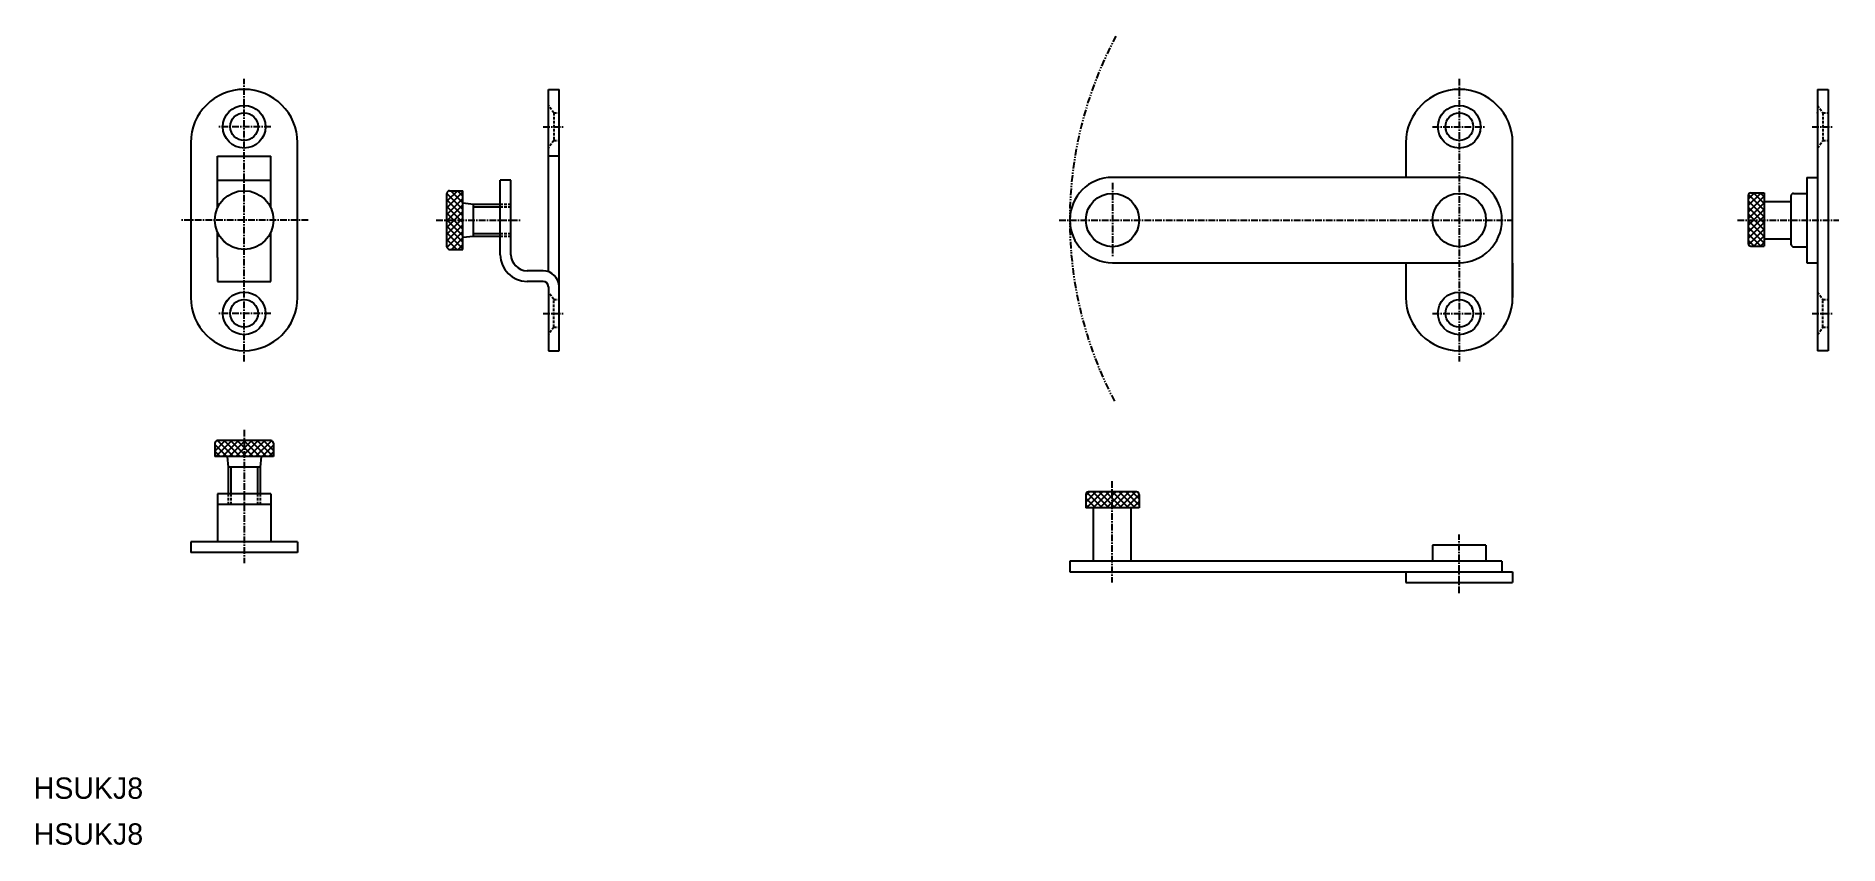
# Model space of a CAD drawing. Extents: x 0 to 338, y 0 to 152.
import ezdxf

# ---------------------------------------------------------------- set-up
doc = ezdxf.new("R2010")
doc.units = 0
for name, pattern in [('CENTER', [2, 1.25, -0.25, 0.25, -0.25]), ('DASHED', [0.75, 0.5, -0.25]), ('PHANTOM', [2.5, 1.25, -0.25, 0.25, -0.25, 0.25, -0.25])]:
    doc.linetypes.add(name, pattern=pattern)
doc.layers.get('0').update_dxf_attribs({"linetype": 'CONTINUOUS'})
doc.layers.add('CENTER', color=1, linetype='CENTER')

msp = doc.modelspace()

# ---------------------------------------------------------------- linework, layer by layer
at = {"color": 7, "linetype": 'CONTINUOUS'}
for p, q in [((96.46, 107.64), (96.46, 141.64)), ((96.46, 141.64), (98.46, 141.64)), ((98.46, 92.64), (98.46, 141.64)), ((334.37, 141.64), (336.37, 141.64)), ((334.37, 141.64), (334.37, 92.64)), ((336.37, 141.64), (336.37, 92.64)), ((29.44, 131.64), (29.44, 102.64)), ((34.44, 129.14), (44.44, 129.14)), ((34.44, 125.14), (34.44, 129.14)), ((44.44, 125.14), (44.44, 129.14)), ((49.44, 102.64), (49.44, 131.64)), ((98.46, 129.14), (96.46, 129.14)), ((257.2, 131.64), (257.2, 125.14)), ((277.2, 102.64), (277.2, 131.64)), ((34.44, 119.43), (34.44, 125.14)), ((44.44, 119.43), (44.44, 125.14)), ((267.2, 125.14), (202.2, 125.14)), ((332.37, 125.14), (334.37, 125.14)), ((34.44, 124.64), (44.44, 124.64)), ((77.46, 112.14), (77.46, 122.14)), ((77.96, 122.64), (80.46, 122.64)), ((80.46, 111.64), (80.46, 122.64)), ((87.46, 110.64), (87.46, 124.64)), ((89.46, 124.64), (87.46, 124.64)), ((89.46, 110.64), (89.46, 124.64)), ((321.37, 121.07), (322.53, 122.23)), ((321.37, 119.84), (323.76, 122.23)), ((321.37, 121.73), (321.37, 112.73)), ((324.37, 119), (321.42, 121.95)), ((321.87, 122.23), (324.37, 122.23)), ((324.37, 120.24), (322.38, 122.23)), ((324.37, 121.48), (323.61, 122.23)), ((324.37, 122.23), (324.37, 112.23)), ((80.46, 120.34), (82.46, 120.14)), ((82.46, 114.14), (82.46, 120.14)), ((82.46, 120.14), (87.46, 120.14)), ((321.37, 118.6), (324.37, 121.6)), ((324.37, 117.77), (321.37, 120.77)), ((321.37, 117.36), (324.37, 120.36)), ((324.37, 116.53), (321.37, 119.53)), ((321.37, 116.12), (324.37, 119.12)), ((324.37, 115.29), (321.37, 118.29)), ((324.37, 120.64), (329.37, 120.64)), ((321.37, 114.89), (324.37, 117.89)), ((324.37, 114.05), (321.37, 117.05)), ((321.37, 113.65), (324.37, 116.65)), ((324.37, 112.82), (321.37, 115.82)), ((321.44, 112.48), (324.37, 115.41)), ((34.44, 110.14), (34.44, 114.85)), ((44.44, 110.14), (44.44, 114.85)), ((77.96, 111.64), (80.46, 111.64)), ((80.46, 113.94), (82.46, 114.14)), ((82.46, 114.14), (87.46, 114.14)), ((323.71, 112.23), (321.37, 114.58)), ((322.48, 112.23), (321.37, 113.34)), ((321.87, 112.23), (324.37, 112.23)), ((322.43, 112.23), (324.37, 114.17)), ((323.66, 112.23), (324.37, 112.94)), ((324.37, 113.64), (329.37, 113.64)), ((34.44, 110.14), (34.44, 105.64)), ((44.44, 105.64), (44.44, 110.14)), ((202.2, 109.14), (267.2, 109.14)), ((257.2, 109.14), (257.2, 102.64)), ((277.2, 109.05), (277.2, 102.64)), ((332.37, 109.14), (334.37, 109.14)), ((34.44, 105.64), (44.44, 105.64)), ((95.46, 107.64), (92.46, 107.64)), ((95.46, 105.64), (92.46, 105.64)), ((96.46, 104.64), (96.46, 92.64)), ((96.46, 92.64), (98.46, 92.64)), ((336.37, 92.64), (334.37, 92.64)), ((33.94, 75.27), (33.94, 72.77)), ((44.44, 75.77), (34.44, 75.77)), ((44.94, 75.27), (44.94, 72.77)), ((44.94, 72.77), (33.94, 72.77)), ((36.24, 72.77), (36.44, 70.77)), ((42.64, 72.77), (42.44, 70.77)), ((42.44, 70.77), (36.44, 70.77)), ((36.44, 70.77), (36.44, 65.77)), ((42.44, 70.77), (42.44, 65.77)), ((34.44, 65.77), (34.44, 56.77)), ((44.44, 65.77), (34.44, 65.77)), ((44.44, 65.77), (44.44, 56.77)), ((197.2, 65.49), (197.87, 66.16)), ((197.2, 64.25), (199.11, 66.16)), ((197.2, 65.66), (197.2, 63.16)), ((199.02, 63.16), (197.2, 64.98)), ((197.35, 63.16), (200.35, 66.16)), ((200.25, 63.16), (197.37, 66.04)), ((206.7, 66.16), (197.7, 66.16)), ((201.49, 63.16), (198.49, 66.16)), ((198.59, 63.16), (201.59, 66.16)), ((202.73, 63.16), (199.73, 66.16)), ((199.82, 63.16), (202.82, 66.16)), ((203.97, 63.16), (200.97, 66.16)), ((201.06, 63.16), (204.06, 66.16)), ((205.2, 63.16), (202.2, 66.16)), ((202.3, 63.16), (205.3, 66.16)), ((206.44, 63.16), (203.44, 66.16)), ((203.54, 63.16), (206.54, 66.16)), ((207.2, 63.64), (204.68, 66.16)), ((204.77, 63.16), (207.2, 65.59)), ((207.2, 64.88), (205.92, 66.16)), ((206.01, 63.16), (207.2, 64.35)), ((207.2, 65.66), (207.2, 63.16)), ((44.44, 63.77), (34.44, 63.77)), ((197.78, 63.16), (197.2, 63.74)), ((207.2, 63.16), (197.2, 63.16)), ((198.61, 63.16), (198.61, 53.16)), ((205.61, 63.16), (205.61, 53.16)), ((49.44, 56.77), (29.44, 56.77)), ((29.44, 56.77), (29.44, 54.77)), ((49.44, 54.77), (29.44, 54.77)), ((49.44, 56.77), (49.44, 54.77)), ((262.2, 56.16), (262.2, 53.16)), ((272.2, 56.16), (262.2, 56.16)), ((272.2, 56.16), (272.2, 53.16)), ((194.2, 53.16), (194.2, 51.16)), ((275.2, 53.16), (194.2, 53.16)), ((194.2, 51.16), (277.2, 51.16)), ((262.14, 53.16), (254.52, 53.16)), ((257.2, 51.16), (257.2, 49.16)), ((275.2, 53.16), (275.2, 51.16)), ((277.2, 51.16), (277.2, 49.16)), ((257.2, 49.16), (277.2, 49.16))]:
    msp.add_line(p, q, dxfattribs=at)
at = {"color": 3, "linetype": 'DASHED'}
for p, q in [((97.46, 137.24), (96.46, 138.64)), ((334.37, 138.64), (335.37, 137.24)), ((97.46, 137.24), (97.46, 132.04)), ((97.46, 137.24), (98.46, 137.24)), ((335.37, 137.24), (336.37, 137.24)), ((335.37, 137.24), (335.37, 132.04)), ((97.46, 132.04), (96.46, 130.64)), ((97.46, 132.04), (98.46, 132.04)), ((334.37, 130.64), (335.37, 132.04)), ((335.37, 132.04), (336.37, 132.04)), ((87.46, 120.14), (89.46, 120.14)), ((87.46, 119.64), (89.46, 119.64)), ((87.46, 114.64), (89.46, 114.64)), ((87.46, 114.14), (89.46, 114.14)), ((97.46, 102.24), (96.46, 103.64)), ((97.46, 97.04), (97.46, 102.24)), ((97.46, 102.24), (98.46, 102.24)), ((334.37, 103.64), (335.37, 102.24)), ((335.37, 97.04), (335.37, 102.24)), ((335.37, 102.24), (336.37, 102.24)), ((97.46, 97.04), (96.46, 95.64)), ((97.46, 97.04), (98.46, 97.04)), ((334.37, 95.64), (335.37, 97.04)), ((335.37, 97.04), (336.37, 97.04)), ((36.44, 65.77), (36.44, 63.77)), ((36.94, 65.77), (36.94, 63.77)), ((41.94, 65.77), (41.94, 63.77)), ((42.44, 65.77), (42.44, 63.77))]:
    msp.add_line(p, q, dxfattribs=at)
at = {"color": 7}
for p, q in [((332.37, 125.14), (332.37, 109.14)), ((79.43, 122.64), (77.46, 120.68)), ((80.46, 122.44), (77.46, 119.44)), ((77.46, 122.14), (80.46, 119.14)), ((78.2, 122.64), (80.46, 120.38)), ((79.44, 122.64), (80.46, 121.62)), ((329.87, 122.14), (332.37, 122.14)), ((80.46, 121.2), (77.46, 118.2)), ((77.46, 120.91), (80.46, 117.91)), ((80.46, 119.96), (77.46, 116.96)), ((77.46, 119.67), (80.46, 116.67)), ((80.46, 118.73), (77.46, 115.73)), ((77.46, 118.43), (80.46, 115.43)), ((329.37, 121.64), (329.37, 112.64)), ((329.37, 120.64), (329.37, 113.64)), ((80.46, 117.49), (77.46, 114.49)), ((80.46, 116.25), (77.46, 113.25)), ((77.46, 115.96), (80.46, 112.96)), ((80.46, 115.01), (77.48, 112.03)), ((77.51, 117.14), (80.46, 114.19)), ((77.46, 114.72), (80.46, 111.72)), ((77.46, 113.48), (79.3, 111.64)), ((80.46, 113.78), (78.33, 111.64)), ((80.46, 112.54), (79.57, 111.64)), ((329.87, 112.14), (332.37, 112.14)), ((33.94, 73.8), (35.91, 75.77)), ((33.94, 75.03), (36.2, 72.77)), ((34.15, 72.77), (37.15, 75.77)), ((34.44, 75.77), (37.44, 72.77)), ((35.38, 72.77), (38.38, 75.77)), ((35.68, 75.77), (38.68, 72.77)), ((36.62, 72.77), (39.62, 75.77)), ((36.91, 75.77), (39.91, 72.77)), ((37.86, 72.77), (40.86, 75.77)), ((38.15, 75.77), (41.15, 72.77)), ((39.1, 72.77), (42.1, 75.77)), ((39.44, 75.72), (42.39, 72.77)), ((40.33, 72.77), (43.33, 75.77)), ((40.63, 75.77), (43.63, 72.77)), ((41.57, 72.77), (44.56, 75.76)), ((41.86, 75.77), (44.86, 72.77)), ((42.81, 72.77), (44.94, 74.9)), ((43.1, 75.77), (44.94, 73.93)), ((33.94, 73.79), (34.96, 72.77)), ((44.05, 72.77), (44.94, 73.67))]:
    msp.add_line(p, q, dxfattribs=at)
at = {"color": 3, "linetype": 'CONTINUOUS'}
for p, q in [((82.46, 119.64), (87.46, 119.64)), ((82.46, 114.64), (87.46, 114.64)), ((36.94, 70.77), (36.94, 65.77)), ((41.94, 70.77), (41.94, 65.77))]:
    msp.add_line(p, q, dxfattribs=at)
at = {"color": 7, "linetype": 'CONTINUOUS'}
for centre, radius in [((39.44, 134.64), 4), ((267.2, 134.64), 4), ((39.44, 134.64), 2.6), ((267.2, 134.64), 2.6), ((39.44, 117.14), 5.5), ((202.2, 117.14), 5), ((267.2, 117.14), 5), ((39.44, 99.64), 4), ((39.44, 99.64), 2.6), ((267.2, 99.64), 4), ((267.2, 99.64), 2.6)]:
    msp.add_circle(centre, radius, dxfattribs=at)
at = {"color": 3, "linetype": 'PHANTOM'}
msp.add_arc((267.2, 117.14), 73.01, 151.7987, 207.7729, dxfattribs=at)
at = {"color": 7, "linetype": 'CONTINUOUS'}
for centre, radius, start, end in [((39.44, 131.64), 10, 0, 180), ((267.2, 131.64), 10, 0, 180), ((202.2, 117.14), 8, 90, 270), ((267.2, 117.14), 8, 270, 90), ((77.96, 122.14), 0.5, 90, 180), ((321.87, 121.73), 0.5, 90, 180), ((77.96, 112.14), 0.5, 180, 270), ((321.87, 112.73), 0.5, 180, 270), ((92.46, 110.64), 5, 180, 270), ((92.46, 110.64), 3, 180, 270), ((95.46, 104.64), 3, 0, 90), ((95.46, 104.64), 1, 0, 90), ((39.44, 102.64), 10, 180, 0), ((267.2, 102.64), 10, 180, 0), ((34.44, 75.27), 0.5, 90, 180), ((44.44, 75.27), 0.5, 0, 90), ((197.7, 65.66), 0.5, 90, 180), ((206.7, 65.66), 0.5, 0, 90)]:
    msp.add_arc(centre, radius, start, end, dxfattribs=at)
at = {"color": 7}
for centre, start, end in [((329.87, 121.64), 90, 180), ((329.87, 112.64), 180, 270)]:
    msp.add_arc(centre, 0.5, start, end, dxfattribs=at)
at = {"color": 7, "linetype": 'CONTINUOUS'}
for p in [(263.31, 135.57), (269.73, 135.23), (264.67, 134.05), (271.09, 133.72), (43.12, 121.23), (271.35, 119.94), (35.76, 113.06), (198.83, 113.45), (263.05, 114.35), (36.2, 101.99), (36.9, 100.17), (41.99, 99.11), (269.63, 100.57), (271.17, 99.14), (42.68, 97.3)]:
    msp.add_point(p, dxfattribs=at)
at = {"color": 3, "linetype": 'DASHED'}
for p in [(334.37, 137.24), (335.37, 137.24)]:
    msp.add_point(p, dxfattribs=at)
at = {"layer": 'CENTER', "color": 1, "linetype": 'CENTER'}
for p, q in [((39.44, 90.64), (39.44, 143.64)), ((267.2, 143.64), (267.2, 90.64)), ((44.44, 134.64), (34.44, 134.64)), ((95.46, 134.64), (99.46, 134.64)), ((262.2, 134.64), (272.2, 134.64)), ((333.37, 134.64), (337.37, 134.64)), ((202.2, 124.14), (202.2, 110.14)), ((51.44, 117.14), (27.44, 117.14)), ((75.46, 117.14), (91.46, 117.14)), ((192.2, 117.14), (277.2, 117.14)), ((319.37, 117.14), (338.37, 117.14)), ((44.44, 99.64), (34.44, 99.64)), ((95.46, 99.64), (99.46, 99.64)), ((262.2, 99.64), (272.2, 99.64)), ((333.37, 99.64), (337.37, 99.64)), ((39.44, 77.77), (39.44, 52.77)), ((202.11, 68.16), (202.11, 49.16)), ((267.2, 47.16), (267.2, 58.16))]:
    msp.add_line(p, q, dxfattribs=at)

# ---------------------------------------------------------------- texts
at = {"color": 7, "linetype": 'CONTINUOUS'}
for p in [(0, 8.6), (0, 0)]:
    msp.add_text('HSUKJ8', height=4, dxfattribs=at).set_placement(p)

doc.saveas('drawing.dxf')
